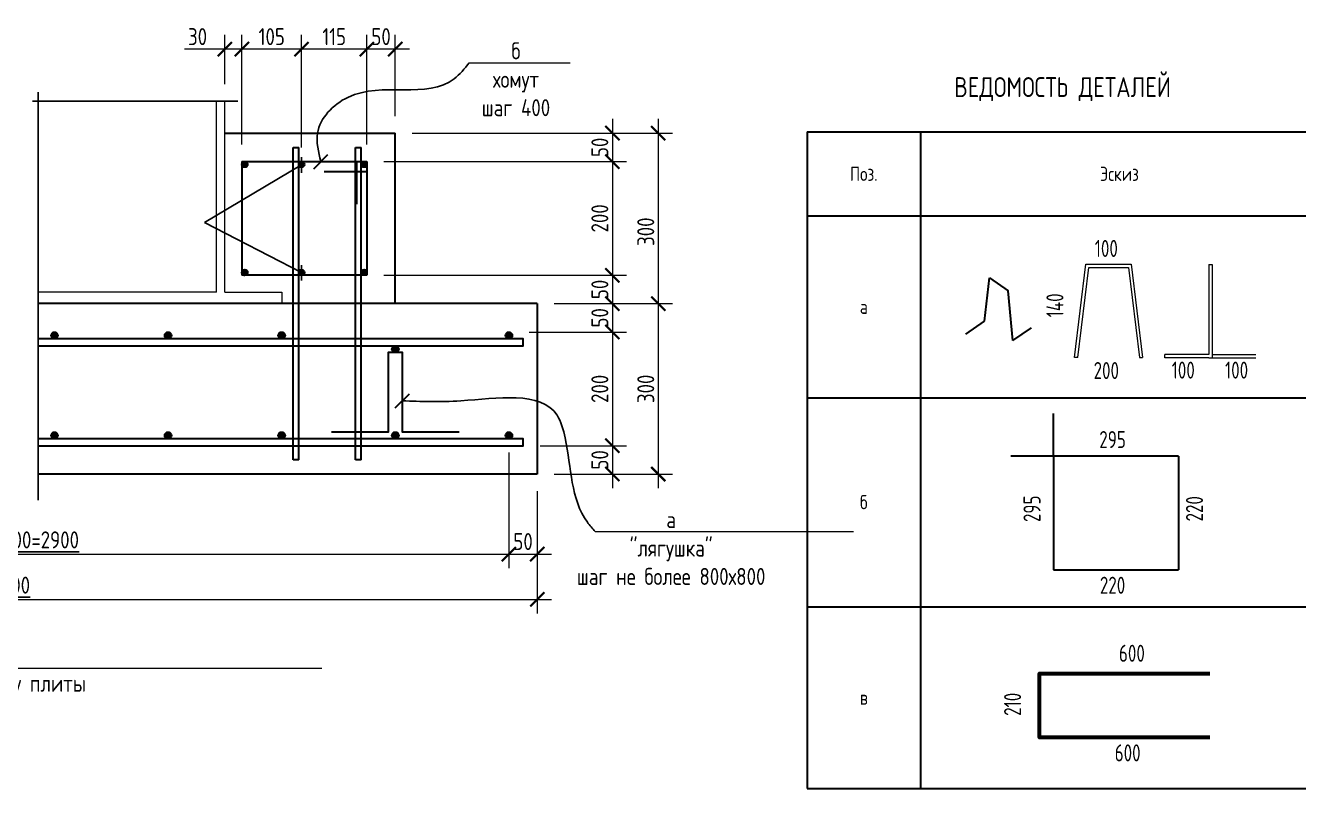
# Model space of a CAD drawing. Header units: millimetres. Extents: x 20530103 to 31271019, y 32092698 to 33532929.
# Drawn here: x 26210073 to 26232487, y 32990668 to 33004097 of the extents above; entities that cross this region are included whole.
import ezdxf
from ezdxf import colors
from ezdxf.entities.mleader import LeaderData, LeaderLine
from ezdxf.enums import TextEntityAlignment as Align
from ezdxf.lldxf.tags import DXFTag
from ezdxf.math import Vec2, Vec3

# ---------------------------------------------------------------- set-up
doc = ezdxf.new("R2010")
doc.units = ezdxf.units.MM
doc.styles.add('GOST 2.304', font='GOST.TTF')
tags = doc.linetypes.add('5-2', pattern=[3.5, 2.5, -1]).pattern_tags.tags
tags[6:7] = [DXFTag(74, 4), DXFTag(75, 0), DXFTag(340, '0'), DXFTag(46, 1.0), DXFTag(50, 0.0), DXFTag(44, 0.0), DXFTag(45, 0.0)]
tags[4:5] = [DXFTag(74, 4), DXFTag(75, 0), DXFTag(340, '0'), DXFTag(46, 1.0), DXFTag(50, 0.0), DXFTag(44, 0.0), DXFTag(45, 0.0)]
doc.linetypes.add('зигзаг', pattern='A,0.00254,-5.08,[131,ltypeshp.shx,S=5.08,R=0,X=-5.08,Y=0],-10.16,[131,ltypeshp.shx,S=5.08,R=180,X=5.08,Y=0],-5.08', length=20.32254)
doc.linetypes.add('Разрыв2_стар', pattern='A,60,-3,[1,ltsnew.shx,S=6,R=0,X=-3,Y=0],-3', length=66)
doc.dimstyles.new('м10', dxfattribs={"dimscale": 100, "dimtxt": 3, "dimasz": 2.5, "dimexe": 2.5, "dimexo": 3, "dimgap": 0.7, "dimtad": 1, "dimdec": 0, "dimlfac": 0.1, "dimtxsty": 'GOST 2.304', "dimblk": 'ARCHTICK', "dimcen": 2.5, "dimdle": 2.5, "dimclrd": 7, "dimclre": 7, "dimclrt": 256, "dimadec": 1, "dimazin": 0, "dimtfac": 1, "dimtdec": 0, "dimtmove": 0, "dimatfit": 3, "dimldrblk": 'NONE', "dimfxl": 1, "dimlwd": 20, "dimlwe": 20, "dimarcsym": 0})

# ---------------------------------------------------------------- blocks, each defined once
blk = doc.blocks.new('_ArchTick')
at = {"color": 0, "linetype": 'ByBlock', "const_width": 0.15}
blk.add_lwpolyline([(-0.5, -0.5), (0.5, 0.5)], dxfattribs=at)
blk = doc.blocks.new('*D326')
at = {"color": 7, "linetype": 'Continuous', "lineweight": 20, "transparency": 16777216}
for p, q in [((26216084, 33002002), (26216084, 33003931)), ((26216584, 33002502), (26216584, 33003931)), ((26216834, 33003681), (26215834, 33003681))]:
    blk.add_line(p, q, dxfattribs=at)
at = {"color": 7, "linetype": 'Continuous', "lineweight": 20, "transparency": 16777216, "xscale": 250, "yscale": 250, "zscale": 250, "rotation": 180}
blk.add_blockref('_ArchTick', (26216084, 33003681), dxfattribs=at)
at = {"color": 7, "linetype": 'Continuous', "lineweight": 20, "transparency": 16777216, "xscale": 250, "yscale": 250, "zscale": 250}
blk.add_blockref('_ArchTick', (26216584, 33003681), dxfattribs=at)
at = {"linetype": 'Continuous', "transparency": 16777216, "insert": (26216334, 33003901), "char_height": 300, "attachment_point": 5, "style": 'GOST 2.304'}
blk.add_mtext('50', dxfattribs=at)
blk = doc.blocks.new('_None')
blk = doc.blocks.new('*D327')
at = {"color": 7, "linetype": 'Continuous', "lineweight": 20, "transparency": 16777216}
for p, q in [((26214934, 33001952), (26214934, 33003931)), ((26216084, 33002002), (26216084, 33003931)), ((26216334, 33003681), (26214684, 33003681))]:
    blk.add_line(p, q, dxfattribs=at)
at = {"color": 7, "linetype": 'Continuous', "lineweight": 20, "transparency": 16777216, "xscale": 250, "yscale": 250, "zscale": 250, "rotation": 180}
blk.add_blockref('_ArchTick', (26214934, 33003681), dxfattribs=at)
at = {"color": 7, "linetype": 'Continuous', "lineweight": 20, "transparency": 16777216, "xscale": 250, "yscale": 250, "zscale": 250}
blk.add_blockref('_ArchTick', (26216084, 33003681), dxfattribs=at)
at = {"linetype": 'Continuous', "transparency": 16777216, "insert": (26215509, 33003901), "char_height": 300, "attachment_point": 5, "style": 'GOST 2.304'}
blk.add_mtext('115', dxfattribs=at)
blk = doc.blocks.new('*D328')
at = {"color": 7, "linetype": 'Continuous', "lineweight": 20, "transparency": 16777216}
for p, q in [((26213884, 33002002), (26213884, 33003931)), ((26214934, 33001952), (26214934, 33003931)), ((26215184, 33003681), (26213634, 33003681))]:
    blk.add_line(p, q, dxfattribs=at)
at = {"color": 7, "linetype": 'Continuous', "lineweight": 20, "transparency": 16777216, "xscale": 250, "yscale": 250, "zscale": 250, "rotation": 180}
blk.add_blockref('_ArchTick', (26213884, 33003681), dxfattribs=at)
at = {"color": 7, "linetype": 'Continuous', "lineweight": 20, "transparency": 16777216, "xscale": 250, "yscale": 250, "zscale": 250}
blk.add_blockref('_ArchTick', (26214934, 33003681), dxfattribs=at)
at = {"linetype": 'Continuous', "transparency": 16777216, "insert": (26214409, 33003901), "char_height": 300, "attachment_point": 5, "style": 'GOST 2.304'}
blk.add_mtext('105', dxfattribs=at)
blk = doc.blocks.new('*D329')
at = {"color": 7, "linetype": 'Continuous', "lineweight": 20, "transparency": 16777216}
for p, q in [((26213584, 33003067), (26213584, 33003931)), ((26213884, 33002002), (26213884, 33003931)), ((26213584, 33003681), (26212873, 33003681)), ((26214134, 33003681), (26213584, 33003681))]:
    blk.add_line(p, q, dxfattribs=at)
at = {"color": 7, "linetype": 'Continuous', "lineweight": 20, "transparency": 16777216, "xscale": 250, "yscale": 250, "zscale": 250, "rotation": 180}
blk.add_blockref('_ArchTick', (26213584, 33003681), dxfattribs=at)
at = {"color": 7, "linetype": 'Continuous', "lineweight": 20, "transparency": 16777216, "xscale": 250, "yscale": 250, "zscale": 250}
blk.add_blockref('_ArchTick', (26213884, 33003681), dxfattribs=at)
at = {"linetype": 'Continuous', "transparency": 16777216, "insert": (26213103, 33003901), "char_height": 300, "attachment_point": 5, "style": 'GOST 2.304'}
blk.add_mtext('30', dxfattribs=at)
blk = doc.blocks.new('*D332')
at = {"color": 7, "linetype": 'Continuous', "lineweight": 20, "transparency": 16777216}
for p, q in [((26218584, 32996582), (26218584, 32994544)), ((26219084, 32995902), (26219084, 32994544)), ((26218334, 32994794), (26219334, 32994794))]:
    blk.add_line(p, q, dxfattribs=at)
at = {"color": 7, "linetype": 'Continuous', "lineweight": 20, "transparency": 16777216, "xscale": 250, "yscale": 250, "zscale": 250, "rotation": 180}
blk.add_blockref('_ArchTick', (26218584, 32994794), dxfattribs=at)
at = {"color": 7, "linetype": 'Continuous', "lineweight": 20, "transparency": 16777216, "xscale": 250, "yscale": 250, "zscale": 250}
blk.add_blockref('_ArchTick', (26219084, 32994794), dxfattribs=at)
at = {"linetype": 'Continuous', "transparency": 16777216, "insert": (26218834, 32995014), "char_height": 300, "attachment_point": 5, "style": 'GOST 2.304'}
blk.add_mtext('50', dxfattribs=at)
blk = doc.blocks.new('*D312')
at = {"color": 7, "linetype": 'Continuous', "lineweight": 20, "transparency": 16777216}
for p, q in [((26200558, 32995902), (26200558, 32993747)), ((26219084, 32995902), (26219084, 32993747)), ((26200308, 32993997), (26219334, 32993997))]:
    blk.add_line(p, q, dxfattribs=at)
at = {"color": 7, "linetype": 'Continuous', "lineweight": 20, "transparency": 16777216, "xscale": 250, "yscale": 250, "zscale": 250, "rotation": 180}
blk.add_blockref('_ArchTick', (26200558, 32993997), dxfattribs=at)
at = {"color": 7, "linetype": 'Continuous', "lineweight": 20, "transparency": 16777216, "xscale": 250, "yscale": 250, "zscale": 250}
blk.add_blockref('_ArchTick', (26219084, 32993997), dxfattribs=at)
at = {"linetype": 'Continuous', "transparency": 16777216, "insert": (26209821, 32994247), "char_height": 300, "attachment_point": 5, "style": 'GOST 2.304'}
blk.add_mtext('{\\L3000}', dxfattribs=at)
blk = doc.blocks.new('*D313')
at = {"color": 7, "linetype": 'Continuous', "lineweight": 20, "transparency": 16777216}
for p, q in [((26220406, 33002452), (26220406, 33001452)), ((26216884, 33002202), (26220656, 33002202)), ((26216384, 33001702), (26220656, 33001702))]:
    blk.add_line(p, q, dxfattribs=at)
at = {"color": 7, "linetype": 'Continuous', "lineweight": 20, "transparency": 16777216, "xscale": 250, "yscale": 250, "zscale": 250}
for p, rotation in [((26220406, 33002202), 90), ((26220406, 33001702), 270)]:
    blk.add_blockref('_ArchTick', p, dxfattribs=dict(at, rotation=rotation))
at = {"linetype": 'Continuous', "transparency": 16777216, "insert": (26220186, 33001952), "char_height": 300, "attachment_point": 5, "rotation": 90, "style": 'GOST 2.304'}
blk.add_mtext('50', dxfattribs=at)
blk = doc.blocks.new('*D333')
at = {"color": 7, "linetype": 'Continuous', "lineweight": 20, "transparency": 16777216}
for p, q in [((26220406, 33001952), (26220406, 32999452)), ((26216384, 33001702), (26220656, 33001702)), ((26216384, 32999702), (26220656, 32999702))]:
    blk.add_line(p, q, dxfattribs=at)
at = {"color": 7, "linetype": 'Continuous', "lineweight": 20, "transparency": 16777216, "xscale": 250, "yscale": 250, "zscale": 250}
for p, rotation in [((26220406, 33001702), 90), ((26220406, 32999702), 270)]:
    blk.add_blockref('_ArchTick', p, dxfattribs=dict(at, rotation=rotation))
at = {"linetype": 'Continuous', "transparency": 16777216, "insert": (26220186, 33000702), "char_height": 300, "attachment_point": 5, "rotation": 90, "style": 'GOST 2.304'}
blk.add_mtext('200', dxfattribs=at)
blk = doc.blocks.new('*D334')
at = {"color": 7, "linetype": 'Continuous', "lineweight": 20, "transparency": 16777216}
for p, q in [((26220406, 32999952), (26220406, 32998952)), ((26216384, 32999702), (26220656, 32999702)), ((26219384, 32999202), (26220656, 32999202))]:
    blk.add_line(p, q, dxfattribs=at)
at = {"color": 7, "linetype": 'Continuous', "lineweight": 20, "transparency": 16777216, "xscale": 250, "yscale": 250, "zscale": 250}
for p, rotation in [((26220406, 32999702), 90), ((26220406, 32999202), 270)]:
    blk.add_blockref('_ArchTick', p, dxfattribs=dict(at, rotation=rotation))
at = {"linetype": 'Continuous', "transparency": 16777216, "insert": (26220186, 32999452), "char_height": 300, "attachment_point": 5, "rotation": 90, "style": 'GOST 2.304'}
blk.add_mtext('50', dxfattribs=at)
blk = doc.blocks.new('*D335')
at = {"color": 7, "linetype": 'Continuous', "lineweight": 20, "transparency": 16777216}
for p, q in [((26220406, 32999452), (26220406, 32998452)), ((26219384, 32999202), (26220656, 32999202)), ((26218944, 32998702), (26220656, 32998702))]:
    blk.add_line(p, q, dxfattribs=at)
at = {"color": 7, "linetype": 'Continuous', "lineweight": 20, "transparency": 16777216, "xscale": 250, "yscale": 250, "zscale": 250}
for p, rotation in [((26220406, 32999202), 90), ((26220406, 32998702), 270)]:
    blk.add_blockref('_ArchTick', p, dxfattribs=dict(at, rotation=rotation))
at = {"linetype": 'Continuous', "transparency": 16777216, "insert": (26220186, 32998952), "char_height": 300, "attachment_point": 5, "rotation": 90, "style": 'GOST 2.304'}
blk.add_mtext('50', dxfattribs=at)
blk = doc.blocks.new('*D336')
at = {"color": 7, "linetype": 'Continuous', "lineweight": 20, "transparency": 16777216}
for p, q in [((26220406, 32998952), (26220406, 32996452)), ((26218944, 32998702), (26220656, 32998702)), ((26219134, 32996702), (26220656, 32996702))]:
    blk.add_line(p, q, dxfattribs=at)
at = {"color": 7, "linetype": 'Continuous', "lineweight": 20, "transparency": 16777216, "xscale": 250, "yscale": 250, "zscale": 250}
for p, rotation in [((26220406, 32998702), 90), ((26220406, 32996702), 270)]:
    blk.add_blockref('_ArchTick', p, dxfattribs=dict(at, rotation=rotation))
at = {"linetype": 'Continuous', "transparency": 16777216, "insert": (26220186, 32997702), "char_height": 300, "attachment_point": 5, "rotation": 90, "style": 'GOST 2.304'}
blk.add_mtext('200', dxfattribs=at)
blk = doc.blocks.new('*D337')
at = {"color": 7, "linetype": 'Continuous', "lineweight": 20, "transparency": 16777216}
for p, q in [((26220406, 32996952), (26220406, 32995952)), ((26219134, 32996702), (26220656, 32996702)), ((26219384, 32996202), (26220656, 32996202))]:
    blk.add_line(p, q, dxfattribs=at)
at = {"color": 7, "linetype": 'Continuous', "lineweight": 20, "transparency": 16777216, "xscale": 250, "yscale": 250, "zscale": 250}
for p, rotation in [((26220406, 32996702), 90), ((26220406, 32996202), 270)]:
    blk.add_blockref('_ArchTick', p, dxfattribs=dict(at, rotation=rotation))
at = {"linetype": 'Continuous', "transparency": 16777216, "insert": (26220186, 32996452), "char_height": 300, "attachment_point": 5, "rotation": 90, "style": 'GOST 2.304'}
blk.add_mtext('50', dxfattribs=at)
blk = doc.blocks.new('*D314')
at = {"color": 7, "linetype": 'Continuous', "lineweight": 20, "transparency": 16777216}
for p, q in [((26221214, 33002452), (26221214, 32998952)), ((26216884, 33002202), (26221464, 33002202)), ((26219384, 32999202), (26221464, 32999202))]:
    blk.add_line(p, q, dxfattribs=at)
at = {"color": 7, "linetype": 'Continuous', "lineweight": 20, "transparency": 16777216, "xscale": 250, "yscale": 250, "zscale": 250}
for p, rotation in [((26221214, 33002202), 90), ((26221214, 32999202), 270)]:
    blk.add_blockref('_ArchTick', p, dxfattribs=dict(at, rotation=rotation))
at = {"linetype": 'Continuous', "transparency": 16777216, "insert": (26220994, 33000468), "char_height": 300, "attachment_point": 5, "rotation": 90, "style": 'GOST 2.304'}
blk.add_mtext('300', dxfattribs=at)
blk = doc.blocks.new('*D315')
at = {"color": 7, "linetype": 'Continuous', "lineweight": 20, "transparency": 16777216}
for p, q in [((26221214, 32999452), (26221214, 32995952)), ((26219384, 32999202), (26221464, 32999202)), ((26219384, 32996202), (26221464, 32996202))]:
    blk.add_line(p, q, dxfattribs=at)
at = {"color": 7, "linetype": 'Continuous', "lineweight": 20, "transparency": 16777216, "xscale": 250, "yscale": 250, "zscale": 250}
for p, rotation in [((26221214, 32999202), 90), ((26221214, 32996202), 270)]:
    blk.add_blockref('_ArchTick', p, dxfattribs=dict(at, rotation=rotation))
at = {"linetype": 'Continuous', "transparency": 16777216, "insert": (26220994, 32997702), "char_height": 300, "attachment_point": 5, "rotation": 90, "style": 'GOST 2.304'}
blk.add_mtext('300', dxfattribs=at)
blk = doc.blocks.new('*D316')
at = {"color": 7, "linetype": 'Continuous', "lineweight": 20, "transparency": 16777216}
for p, q in [((26201058, 32996582), (26201058, 32994544)), ((26218584, 32996582), (26218584, 32994544)), ((26200808, 32994794), (26218834, 32994794))]:
    blk.add_line(p, q, dxfattribs=at)
at = {"color": 7, "linetype": 'Continuous', "lineweight": 20, "transparency": 16777216, "xscale": 250, "yscale": 250, "zscale": 250, "rotation": 180}
blk.add_blockref('_ArchTick', (26201058, 32994794), dxfattribs=at)
at = {"color": 7, "linetype": 'Continuous', "lineweight": 20, "transparency": 16777216, "xscale": 250, "yscale": 250, "zscale": 250}
blk.add_blockref('_ArchTick', (26218584, 32994794), dxfattribs=at)
at = {"linetype": 'Continuous', "transparency": 16777216, "insert": (26209821, 32995044), "char_height": 300, "attachment_point": 5, "style": 'GOST 2.304'}
blk.add_mtext('{\\L14х200+100=2900}', dxfattribs=at)
blk = doc.blocks.new('*T319')
at = {"color": 0, "linetype": 'ByBlock', "lineweight": 30, "transparency": 16777216}
for p, q in [((0, -1500), (9000, -1500)), ((0, -1500), (0, -13059)), ((2000, -1500), (2000, -13059)), ((9000, -1500), (9000, -13059)), ((0, -2980), (9000, -2980)), ((0, -6180), (9000, -6180)), ((0, -9859), (9000, -9859)), ((0, -13059), (9000, -13059))]:
    blk.add_line(p, q, dxfattribs=at)
at = {"color": 0, "linetype": 'Continuous', "lineweight": 20, "transparency": 16777216, "attachment_point": 5, "style": 'GOST 2.304'}
for s, insert, char_height, width in [('ВЕДОМОСТЬ ДЕТАЛЕЙ', (4500, -750), 350, 8997), ('Поз.', (1000, -2240), 250, 1997), ('Эскиз', (5500, -2240), 250, 6997), ('а', (1000, -4580), 250, 1997), ('б', (1000, -8019), 250, 1997), ('в', (1000, -11459), 250, 1997)]:
    blk.add_mtext(s, dxfattribs=dict(at, insert=insert, char_height=char_height, width=width))
blk = doc.blocks.new('_Dot')
at = {"color": 0, "linetype": 'ByBlock', "lineweight": -2}
blk.add_line((-0.5, 0), (-1, 0), dxfattribs=at)
at = {"color": 0, "linetype": 'ByBlock', "const_width": 0.5}
blk.add_lwpolyline([(-0.25, 0, 1), (0.25, 0, 1)], format="xyb", close=True, dxfattribs=at)

msp = doc.modelspace()

# ---------------------------------------------------------------- hatches: boundary and pattern name
at = {"linetype": 'Continuous'}
h = msp.add_hatch(color=7, dxfattribs=at)
h.dxf.hatch_style = 1
h.paths.add_polyline_path([(26213984.2093, 33001651.5078, 1), (26213884.2093, 33001651.5078, 1)])
h = msp.add_hatch(color=7, dxfattribs=at)
h.dxf.hatch_style = 1
h.paths.add_polyline_path([(26214884.2093, 33001651.5078, 1), (26214984.2093, 33001651.5078, 1)])
h = msp.add_hatch(color=7, dxfattribs=at)
h.dxf.hatch_style = 1
h.paths.add_polyline_path([(26216084.3096, 33001651.5078, 1), (26215984.3096, 33001651.5078, 1)])
h = msp.add_hatch(color=7, dxfattribs=at)
h.dxf.hatch_style = 1
h.paths.add_polyline_path([(26213984.2093, 32999751.5078, 1), (26213884.2093, 32999751.5078, 1)])
h = msp.add_hatch(color=7, dxfattribs=at)
h.dxf.hatch_style = 1
h.paths.add_polyline_path([(26214984.2093, 32999751.5078, 1), (26214884.2093, 32999751.5078, 1)])
h = msp.add_hatch(color=7, dxfattribs=at)
h.dxf.hatch_style = 1
h.paths.add_polyline_path([(26215984.3096, 32999751.5078, 1), (26216084.3096, 32999751.5078, 1)])
h = msp.add_hatch(color=7, dxfattribs=at)
h.dxf.hatch_style = 1
h.paths.add_polyline_path([(26210644.2093, 32998641.5078, 1), (26210524.2093, 32998641.5078, 1)])
h = msp.add_hatch(color=7, dxfattribs=at)
h.dxf.hatch_style = 1
h.paths.add_polyline_path([(26212644.2093, 32998641.5078, 1), (26212524.2093, 32998641.5078, 1)])
h = msp.add_hatch(color=7, dxfattribs=at)
h.dxf.hatch_style = 1
h.paths.add_polyline_path([(26214644.2093, 32998641.5078, 1), (26214524.2093, 32998641.5078, 1)])
h = msp.add_hatch(color=7, dxfattribs=at)
h.dxf.hatch_style = 1
h.paths.add_polyline_path([(26218644.2093, 32998641.5078, 1), (26218524.2093, 32998641.5078, 1)])
h = msp.add_hatch(color=7, dxfattribs=at)
h.dxf.hatch_style = 1
h.paths.add_polyline_path([(26216644.2093, 32998401.5078, 1), (26216524.2093, 32998401.5078, 1)])
h = msp.add_hatch(color=7, dxfattribs=at)
h.dxf.hatch_style = 1
h.paths.add_polyline_path([(26210644.2093, 32996881.5078, 1), (26210524.2093, 32996881.5078, 1)])
h = msp.add_hatch(color=7, dxfattribs=at)
h.dxf.hatch_style = 1
h.paths.add_polyline_path([(26212644.2093, 32996881.5078, 1), (26212524.2093, 32996881.5078, 1)])
h = msp.add_hatch(color=7, dxfattribs=at)
h.dxf.hatch_style = 1
h.paths.add_polyline_path([(26214644.2093, 32996881.5078, 1), (26214524.2093, 32996881.5078, 1)])
h = msp.add_hatch(color=7, dxfattribs=at)
h.dxf.hatch_style = 1
h.paths.add_polyline_path([(26216644.2093, 32996881.5078, 1), (26216524.2093, 32996881.5078, 1)])
h = msp.add_hatch(color=7, dxfattribs=at)
h.dxf.hatch_style = 1
h.paths.add_polyline_path([(26218644.2093, 32996881.5078, 1), (26218524.2093, 32996881.5078, 1)])

# ---------------------------------------------------------------- linework, layer by layer
at = {"color": 7, "linetype": 'Разрыв2_стар', "ltscale": 30}
for p, q in [((26210294.2093, 33002924.5078), (26210294.2093, 32995742.5078)), ((26210197.2093, 33002766.5078), (26213814.2093, 33002766.5078))]:
    msp.add_line(p, q, dxfattribs=at)
at = {"color": 7, "linetype": '5-2', "lineweight": 20, "ltscale": 100}
for p, q in [((26213434.2093, 32999401.5078), (26213434.2093, 33002766.5078)), ((26213584.2093, 32999401.5078), (26213584.2093, 33002766.5078)), ((26213434.2093, 32999401.5078), (26210294.2093, 32999401.5078)), ((26213584.2093, 32999401.5078), (26214584.2093, 32999401.5078)), ((26214584.2093, 32999401.5078), (26214584.2093, 32999201.5078))]:
    msp.add_line(p, q, dxfattribs=at)
at = {"color": 7, "linetype": 'Continuous', "lineweight": 30}
for p, q in [((26213584.2093, 33002201.5078), (26216584.2093, 33002201.5078)), ((26216584.2093, 32999201.5078), (26216584.2093, 33002201.5078)), ((26214784.2093, 33001951.5078), (26214884.2093, 33001951.5078)), ((26214784.2093, 32996451.5078), (26214784.2093, 33001951.5078)), ((26214884.2093, 32996451.5078), (26214884.2093, 33001951.5078)), ((26215149.2093, 33001576.5078), (26215399.2093, 33001826.5078)), ((26215884.3096, 32996451.5078), (26215884.3096, 33001951.5078)), ((26215884.3096, 33001951.5078), (26215984.3096, 33001951.5078)), ((26215984.3096, 32996451.5078), (26215984.3096, 33001951.5078)), ((26213884.2093, 33001701.5078), (26213884.2093, 32999701.5078)), ((26213884.2093, 33001701.5078), (26216084.3096, 33001701.5078)), ((26216084.3096, 33001521.5078), (26215334.3096, 33001521.5078)), ((26215904.3096, 33000951.5078), (26215904.3096, 33001701.5078)), ((26216084.3096, 33001701.5078), (26216084.3096, 32999701.5078)), ((26216084.3096, 32999701.5078), (26213884.2093, 32999701.5078)), ((26226961.0213, 32998890.8088), (26227043.4394, 32999654.1761)), ((26227043.4394, 32999654.1761), (26227373.1118, 32999427.6454)), ((26227455.5299, 32998551.0128), (26227373.1118, 32999427.6454)), ((26219084.2093, 32999201.5078), (26210294.2093, 32999201.5078)), ((26219084.2093, 32999201.5078), (26219084.2093, 32996201.5078)), ((26226631.3489, 32998664.2781), (26226961.0213, 32998890.8088)), ((26227455.5299, 32998551.0128), (26227785.2022, 32998777.5434)), ((26216584.2093, 32997366.5078), (26216834.2093, 32997616.5078)), ((26228171.4136, 32996517.4938), (26228171.4136, 32997267.4938)), ((26214884.2093, 32996451.5078), (26214784.2093, 32996451.5078)), ((26215984.3096, 32996451.5078), (26215884.3096, 32996451.5078)), ((26228171.4136, 32996517.4938), (26227421.4136, 32996517.4938)), ((26230371.514, 32996517.4938), (26228171.4136, 32996517.4938)), ((26228171.4136, 32996517.4938), (26228171.4136, 32994517.4938)), ((26230371.514, 32996517.4938), (26230371.514, 32994517.4938)), ((26219084.2093, 32996201.5078), (26210294.2093, 32996201.5078)), ((26228171.4136, 32994517.4938), (26230371.514, 32994517.4938))]:
    msp.add_line(p, q, dxfattribs=at)
at = {"color": 7, "linetype": 'Continuous'}
for p, q in [((26214934.2093, 33001781.5078), (26214934.2093, 33001506.5078)), ((26213223.5441, 33000629.9342), (26214934.2093, 33001644.0078)), ((26213223.5441, 33000629.9342), (26214934.2093, 32999751.5078)), ((26214934.2093, 32999881.5078), (26214934.2093, 32999606.5078))]:
    msp.add_line(p, q, dxfattribs=at)
at = {"color": 7, "linetype": 'Continuous', "lineweight": 20}
for p, q in [((26228542.7369, 32998256.2015), (26228742.7369, 32999896.2015)), ((26228599.1518, 32998256.2015), (26228792.3225, 32999840.2015)), ((26228742.7369, 32999896.2015), (26229542.7369, 32999896.2015)), ((26228792.3225, 32999840.2015), (26229493.1513, 32999840.2015)), ((26229493.1513, 32999840.2015), (26229686.322, 32998256.2015)), ((26229542.7369, 32999896.2015), (26229742.7369, 32998256.2015)), ((26230907.9215, 32999889.1689), (26230907.9215, 32998305.1689)), ((26230907.9215, 32999889.1689), (26230963.9215, 32999889.1689)), ((26230963.9215, 32999889.1689), (26230963.9215, 32998249.1689)), ((26228599.1518, 32998256.2015), (26228542.7369, 32998256.2015)), ((26229686.322, 32998256.2015), (26229742.7369, 32998256.2015)), ((26230135.9215, 32998249.1689), (26230135.9215, 32998305.1689)), ((26230907.9215, 32998305.1689), (26230135.9215, 32998305.1689)), ((26230907.9215, 32998249.1689), (26230135.9215, 32998249.1689)), ((26230907.9215, 32998249.1689), (26230963.9215, 32998249.1689)), ((26230963.9215, 32998305.1689), (26231735.9215, 32998305.1689)), ((26230963.9215, 32998249.1689), (26231735.9215, 32998249.1689))]:
    msp.add_line(p, q, dxfattribs=at)
at = {"color": 7, "linetype": 'зигзаг', "ltscale": 15}
msp.add_line((26214584.2093, 32999201.5078), (26216584.2093, 32999201.5078), dxfattribs=at)
at = {"color": 7, "linetype": 'Continuous', "lineweight": 30}
for points in [[(26210294.2093, 32998461.5078), (26218834.2093, 32998461.5078), (26218834.2093, 32998581.5078), (26210294.2093, 32998581.5078)], [(26217709.2093, 32996941.5078), (26216709.2093, 32996941.5078), (26216709.2093, 32998341.5078), (26216459.2093, 32998341.5078), (26216459.2093, 32996941.5078), (26215459.2093, 32996941.5078)], [(26210294.2093, 32996701.5078), (26218834.2093, 32996701.5078), (26218834.2093, 32996821.5078), (26210294.2093, 32996821.5078)]]:
    msp.add_lwpolyline(points, dxfattribs=at)
at = {"color": 7, "linetype": 'Continuous', "lineweight": 60}
msp.add_lwpolyline([(26230924.4816, 32991568.1133), (26227924.4816, 32991568.1133), (26227924.4816, 32992693.1133), (26230924.4816, 32992693.1133)], dxfattribs=at)
at = {"color": 7, "linetype": 'Continuous', "lineweight": 30}
for centre, radius in [((26213934.2093, 33001651.5078), 50), ((26214934.2093, 33001651.5078), 50), ((26216034.3096, 33001651.5078), 50), ((26213934.2093, 32999751.5078), 50), ((26214934.2093, 32999751.5078), 50), ((26216034.3096, 32999751.5078), 50), ((26210584.2093, 32998641.5078), 60), ((26212584.2093, 32998641.5078), 60), ((26214584.2093, 32998641.5078), 60), ((26218584.2093, 32998641.5078), 60), ((26216584.2093, 32998401.5078), 60), ((26210584.2093, 32996881.5078), 60), ((26212584.2093, 32996881.5078), 60), ((26214584.2093, 32996881.5078), 60), ((26216584.2093, 32996881.5078), 60), ((26218584.2093, 32996881.5078), 60)]:
    msp.add_circle(centre, radius, dxfattribs=at)
msp.add_arc((26213934.2093, 32999751.5078), 50, 180, 270, dxfattribs=at)
at = {"color": 7, "linetype": 'Continuous'}
for points in [[(26217886.1235, 33003440.5078), (26217623.2093, 33003160.5078), (26215748.2093, 33002832.5078), (26215215.2093, 33002201.5078), (26215274.2093, 33001701.5078)], [(26220102.1235, 32995190.5078), (26219966.2093, 32995355.5078), (26219574.2093, 32996838.5078), (26219432.2093, 32997236.5078), (26217740.2093, 32997491.5078), (26216709.2093, 32997491.5078)]]:
    msp.add_spline(points, degree=3, dxfattribs=at)

# ---------------------------------------------------------------- block references
msp.add_blockref('*T319', (26223833.5831, 33003726.4007))

# ---------------------------------------------------------------- texts
at = {"color": 7, "linetype": 'Continuous', "lineweight": 25, "style": 'GOST 2.304', "width": 0.9}
for s, p in [('100', (26229102.6208, 32999933.0416)), ('200', (26229102.6208, 32997784.0204)), ('100', (26230457.0775, 32997791.3955)), ('100', (26231396.3048, 32997791.3955)), ('295', (26229212.889, 32996569.4938)), ('220', (26229212.889, 32994005.4938)), ('600', (26229553.5303, 32992808.5255)), ('600', (26229478.5406, 32991054.9306))]:
    msp.add_text(s, height=300, dxfattribs=at).set_placement(p, align=Align.BOTTOM_CENTER)
for s, p in [('140', (26228438.0138, 32999171.4122)), ('295', (26228034.514, 32995591.2438)), ('220', (26230895.514, 32995591.2438)), ('210', (26227692.6889, 32992150.0465))]:
    msp.add_text(s, height=300, rotation=90, dxfattribs=at).set_placement(p, align=Align.BOTTOM_CENTER)

# ---------------------------------------------------------------- dimensions: what is measured, and where the dimension line sits
at = {"color": 7, "linetype": 'Continuous'}
for base, p1, p2, picture, middle in [((26213584.2093, 33003680.5078), (26213884.2093, 33001701.5078), (26213584.2093, 33002766.5078), '*D329', (26213103.3878, 33003900.5078)), ((26216084.3096, 33003680.5078), (26216584.2093, 33002201.5078), (26216084.3096, 33001701.5078), '*D326', (26216334.2594, 33003900.5078))]:
    dim = msp.add_linear_dim(base=base, p1=p1, p2=p2, dimstyle='м10', dxfattribs=at)
    dim.commit()
    dim.dimension.update_dxf_attribs({"geometry": picture, "text_midpoint": middle})
for base, p1, p2, picture, middle in [((26213884.2093, 33003680.5078), (26214934.2093, 33001651.5078), (26213884.2093, 33001701.5078), '*D328', (26214409.2093, 33003900.5078)), ((26214934.2093, 33003680.5078), (26216084.3096, 33001701.5078), (26214934.2093, 33001651.5078), '*D327', (26215509.2594, 33003900.5078)), ((26219084.2093, 32994793.5078), (26218584.2093, 32996881.5078), (26219084.2093, 32996201.5078), '*D332', (26218834.2093, 32995013.5078))]:
    dim = msp.add_linear_dim(base=base, p1=p1, p2=p2, dimstyle='м10', override={"dimtmove": 1}, dxfattribs=at)
    dim.commit()
    dim.dimension.update_dxf_attribs({"geometry": picture, "text_midpoint": middle})
dim = msp.add_linear_dim(base=(26220406.2093, 33001701.5078), p1=(26216584.2093, 33002201.5078), p2=(26216084.3096, 33001701.5078), angle=90, dimstyle='м10', dxfattribs=at)
dim.commit()
dim.dimension.update_dxf_attribs({"geometry": '*D313', "text_midpoint": (26220186.2093, 33001951.5078)})
dim = msp.add_linear_dim(base=(26221213.9961, 32999201.5078), p1=(26216584.2093, 33002201.5078), p2=(26219084.2093, 32999201.5078), angle=90, dimstyle='м10', dxfattribs=at)
dim.commit()
dim.dimension.update_dxf_attribs({"geometry": '*D314', "text_midpoint": (26221213.9961, 33000467.5078), "dimtype": 160})
for base, p1, p2, picture, middle in [((26220406.2093, 32999701.5078), (26216084.3096, 33001701.5078), (26216084.3096, 32999701.5078), '*D333', (26220186.2093, 33000701.5078)), ((26220406.2093, 32999201.5078), (26216084.3096, 32999701.5078), (26219084.2093, 32999201.5078), '*D334', (26220186.2093, 32999451.5078)), ((26220406.2093, 32998701.5078), (26219084.2093, 32999201.5078), (26218644.2093, 32998701.5078), '*D335', (26220186.2093, 32998951.5078)), ((26220406.2093, 32996701.5078), (26218644.2093, 32998701.5078), (26218834.2093, 32996701.5078), '*D336', (26220186.2093, 32997701.5078)), ((26220406.2093, 32996201.5078), (26218834.2093, 32996701.5078), (26219084.2093, 32996201.5078), '*D337', (26220186.2093, 32996451.5078))]:
    dim = msp.add_linear_dim(base=base, p1=p1, p2=p2, angle=90, dimstyle='м10', override={"dimtmove": 1}, dxfattribs=at)
    dim.commit()
    dim.dimension.update_dxf_attribs({"geometry": picture, "text_midpoint": middle})
dim = msp.add_linear_dim(base=(26221213.9961, 32996201.5078), p1=(26219084.2093, 32999201.5078), p2=(26219084.2093, 32996201.5078), angle=90, dimstyle='м10', override={"dimtmove": 1}, dxfattribs=at)
dim.commit()
dim.dimension.update_dxf_attribs({"geometry": '*D315', "text_midpoint": (26221213.9961, 32997701.5078), "dimtype": 160})
for base, p1, p2, text, picture, middle in [((26218584.2093, 32994793.5078), (26201058.2093, 32996881.5078), (26218584.2093, 32996881.5078), '{\\L14х200+100=2900}', '*D316', (26209821.2093, 32995043.5078)), ((26219084.2093, 32993996.5078), (26200558.2093, 32996201.5078), (26219084.2093, 32996201.5078), '{\\L3000}', '*D312', (26209821.2093, 32994246.5078))]:
    dim = msp.add_linear_dim(base=base, p1=p1, p2=p2, text=text, dimstyle='м10', dxfattribs=at)
    dim.commit()
    dim.dimension.update_dxf_attribs({"geometry": picture, "text_midpoint": middle})

# ---------------------------------------------------------------- leaders
at = {"color": 7, "linetype": 'Continuous', "lineweight": 20}
ml = msp.add_multileader_mtext('Standard', dxfattribs=at)
ml.set_content('б\\Pхомут \\Pшаг 400', color=7, style='GOST 2.304')
ml.set_leader_properties(linetype='Continuous', lineweight=20)
ml.set_arrow_properties(name='NONE')
ml.build(insert=Vec2(0, 0))
ml.multileader.update_dxf_attribs({"text_left_attachment_type": 6, "text_right_attachment_type": 6, "dogleg_length": 3, "arrow_head_size": 30, "scale": 100})
ctx = ml.context
ctx.base_point, ctx.scale, ctx.char_height, ctx.arrow_head_size, ctx.landing_gap_size, ctx.plane_origin = Vec3(26218114.2093, 33003440.5078), 100, 300, 30, 0, Vec3(26223095.975, 33003018.8326)
ctx.left_attachment, ctx.right_attachment, ctx.text_align_type = 6, 6, 1
notes = []
notes.append((ctx, [(0, (1, 1, 0), (26217976.2093, 33003440.5078), (1, 0), 138, [(0, [(26217886.1235, 33003440.5078)], 0, [])])]))
ctx.mtext.insert, ctx.mtext.width, ctx.mtext.alignment, ctx.mtext.flow_direction = Vec3(26218708.9372, 33003800.5078), 2835.083475, 2, 5
ml = msp.add_multileader_mtext('Standard', dxfattribs=at)
ml.set_content('{\\C7;б\\P(П-образ. хомут) шаг200 по периметру плиты}', color=84, style='GOST 2.304')
ml.set_leader_properties(linetype='Continuous', lineweight=20)
ml.set_arrow_properties(name='DOT')
ml.build(insert=Vec2(0, 0))
ml.multileader.update_dxf_attribs({"text_left_attachment_type": 6, "text_right_attachment_type": 6, "dogleg_length": 3, "arrow_head_size": 30, "scale": 100})
ctx = ml.context
ctx.base_point, ctx.scale, ctx.char_height, ctx.arrow_head_size, ctx.landing_gap_size, ctx.plane_origin = Vec3(26323683.0374, 32999121.7912), 100, 300, 30, 0, Vec3(26324728.0364, 32999370.9089)
ctx.left_attachment, ctx.right_attachment, ctx.text_align_type = 6, 6, 1
notes.append((ctx, [(1, (1, 1, 0), (26328009.5374, 32999121.7912), (-1, 0), 107, [(0, [(26329246.7911, 32996145.2017)], 0, [])])]))
ctx.mtext.insert, ctx.mtext.width, ctx.mtext.defined_height, ctx.mtext.alignment, ctx.mtext.flow_direction = Vec3(26325759.253, 32999506.111), 4423.082589, 2213.9, 2, 5
ml = msp.add_multileader_mtext('Standard', dxfattribs=at)
ml.set_content('в\\P(П-образ. хомут) шаг200 по периметру плиты', color=7, style='GOST 2.304')
ml.set_leader_properties(linetype='Continuous', lineweight=20)
ml.set_arrow_properties(name='NONE')
ml.build(insert=Vec2(0, 0))
ml.multileader.update_dxf_attribs({"text_left_attachment_type": 6, "text_right_attachment_type": 6, "dogleg_length": 3, "arrow_head_size": 30, "scale": 100})
ctx = ml.context
ctx.base_point, ctx.scale, ctx.char_height, ctx.arrow_head_size, ctx.landing_gap_size, ctx.plane_origin = Vec3(26206159.2506, 32992785.5078), 100, 300, 30, 0, Vec3(26206364.3111, 32992678.8326)
ctx.left_attachment, ctx.right_attachment, ctx.text_align_type = 6, 6, 1
notes.append((ctx, [(0, (1, 1, 0), (26206052.2506, 32992785.5078), (1, 0), 107, [(0, [(26205578.5341, 32996821.5078)], 0, [])])]))
ctx.mtext.insert, ctx.mtext.width, ctx.mtext.alignment, ctx.mtext.flow_direction = Vec3(26207664.5006, 32993169.8276), 3276.040401, 2, 5
ml = msp.add_multileader_mtext('Standard', dxfattribs=at)
ml.set_content('а\\P"лягушка"\\Pшаг не более 800х800', color=7, style='GOST 2.304')
ml.set_leader_properties(linetype='Continuous', lineweight=20)
ml.set_arrow_properties(name='NONE')
ml.build(insert=Vec2(0, 0))
ml.multileader.update_dxf_attribs({"text_left_attachment_type": 6, "text_right_attachment_type": 6, "dogleg_length": 3, "arrow_head_size": 30, "scale": 100})
ctx = ml.context
ctx.base_point, ctx.scale, ctx.char_height, ctx.arrow_head_size, ctx.landing_gap_size, ctx.plane_origin = Vec3(26345354.4289, 32994187.8538), 100, 300, 30, 0, Vec3(26323023.6805, 32998875.6221)
ctx.left_attachment, ctx.right_attachment, ctx.text_align_type = 6, 6, 1
notes.append((ctx, [(1, (1, 1, 0), (26345216.4289, 32994187.8538), (1, 0), 138, [(0, [(26342469.0132, 32996145.2017)], 0, [])])]))
ctx.mtext.insert, ctx.mtext.width, ctx.mtext.alignment, ctx.mtext.flow_direction = Vec3(26346465.6228, 32994547.8538), 2835.083475, 2, 5
ml = msp.add_multileader_mtext('Standard', dxfattribs=at)
ml.set_content('а\\P"лягушка"\\Pшаг не более 800х800', color=7, style='GOST 2.304')
ml.set_leader_properties(linetype='Continuous', lineweight=20)
ml.set_arrow_properties(name='NONE')
ml.build(insert=Vec2(0, 0))
ml.multileader.update_dxf_attribs({"text_left_attachment_type": 6, "text_right_attachment_type": 6, "dogleg_length": 3, "arrow_head_size": 30, "scale": 100})
ctx = ml.context
ctx.base_point, ctx.scale, ctx.char_height, ctx.arrow_head_size, ctx.landing_gap_size, ctx.plane_origin = Vec3(26220330.2093, 32995190.5078), 100, 300, 30, 0, Vec3(26225311.975, 32994768.8326)
ctx.left_attachment, ctx.right_attachment, ctx.text_align_type = 6, 6, 1
notes.append((ctx, [(0, (1, 1, 0), (26220192.2093, 32995190.5078), (1, 0), 138, [(0, [(26220102.1235, 32995190.5078)], 0, [])])]))
ctx.mtext.insert, ctx.mtext.width, ctx.mtext.alignment, ctx.mtext.flow_direction = Vec3(26221441.4032, 32995550.5078), 2835.083475, 2, 5
for ctx, leaders in notes:
    for number, flags, end, landing, length, lines in leaders:
        leader = LeaderData()
        leader.index, (leader.has_last_leader_line, leader.has_dogleg_vector, leader.attachment_direction) = number, flags
        leader.last_leader_point, leader.dogleg_vector, leader.dogleg_length = Vec3(end), Vec3(landing), length
        for number, points, colour, breaks in lines:
            line = LeaderLine()
            line.index, line.vertices, line.color, line.breaks = number, Vec3.list(points), colors.encode_raw_color(colour), breaks
            leader.lines.append(line)
        ctx.leaders.append(leader)

doc.saveas('drawing.dxf')
